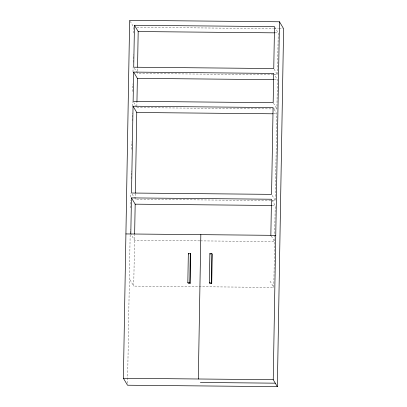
<?xml version="1.0" encoding="UTF-8"?>
<svg xmlns="http://www.w3.org/2000/svg" width="407" height="407" viewBox="0 0 407 407"><rect width="100%" height="100%" fill="white"/><g stroke="black" fill="none" stroke-linecap="round" stroke-linejoin="round"><path stroke-width="0.31" stroke-dasharray="2.04 1.53" d="M127.554 383.313L130.24 229.462M130.616 207.85L130.749 200.219M130.805 197.039L130.871 193.228M131.125 178.602L131.263 170.976M131.639 149.359L131.771 141.733M132.138 120.752L132.27 113.121M132.392 106.13L132.468 101.679M132.646 91.509L132.779 83.878M132.992 71.8L133.069 67.348M133.16 62.261L133.293 54.635M133.669 33.018L133.766 27.294L130.276 21.418M272.105 200.28L275.208 205.504L273.779 287.428L133.735 286.096L134.636 234.559M135.353 193.59L135.251 199.293L275.295 200.631L276.811 113.833L273.708 108.603M136.874 106.375L136.95 102.015M137.48 71.576L137.449 73.484L273.692 74.781M137.495 70.94L137.535 68.401M136.854 107.621L276.897 108.954L277.406 79.696L274.303 74.466M274.323 74.791L277.493 74.822L278.225 32.886L275.117 27.656M136.94 27.325L273.448 28.627M274.079 28.632L278.525 28.678M279.161 28.683L282.972 28.719M275.056 32.855L278.225 32.886M274.237 79.665L277.406 79.696M273.641 113.802L276.811 113.833M272.044 205.474L275.208 205.504M199.806 240.878L134.539 240.257L131.12 234.503M200.442 240.883L274.583 241.59L270.853 235.317M274.074 69.068L277.493 74.822M273.479 103.205L276.897 108.954M272.191 195.401L275.295 200.631M270.055 281.156L273.779 287.428M134.346 68.254L136.828 72.436M133.745 102.391L136.233 106.573M132.148 194.068L134.631 198.25M130.011 279.818L133.735 286.096"/><path stroke-width="0.61" d="M123.397 378.276L129.645 20.35L279.482 21.78L283.603 28.724L277.355 386.65L127.518 385.22L123.397 378.276L273.234 379.706L277.355 386.65M130.81 233.979L131.441 197.894L271.484 199.232L270.853 235.317M133.043 106.222L131.527 193.02L271.571 194.358L273.087 107.555L133.043 106.222L136.767 112.495L135.363 192.959M133.638 72.085L133.125 101.343L273.168 102.681L273.682 73.423L133.638 72.085L137.363 78.363L136.961 101.394M134.452 25.275L133.72 67.211L273.763 68.544L274.496 26.608L134.452 25.275L138.182 31.548L137.561 67.13M134.646 233.923L135.17 204.172L131.441 197.894M187.831 282.626L188.339 253.368L190.298 253.388L190.7 254.06L190.191 283.318L188.232 283.303L187.831 282.626L189.789 282.646L190.191 283.318M189.789 282.646L190.298 253.388M198.316 378.988L200.834 234.651M209.376 282.834L209.885 253.576L211.844 253.592L212.245 254.268L211.732 283.526L209.773 283.506L209.376 282.834L211.335 282.85L211.732 283.526M211.335 282.85L211.844 253.592M273.234 379.706L279.482 21.78M138.182 31.548L274.42 32.845M137.363 78.363L273.606 79.66M136.767 112.495L273.011 113.792M135.17 204.172L271.408 205.469M125.916 233.933L275.753 235.363M200.376 382.463L275.295 383.175M209.885 253.576L210.287 254.248M188.339 253.368L188.741 254.044"/></g></svg>
